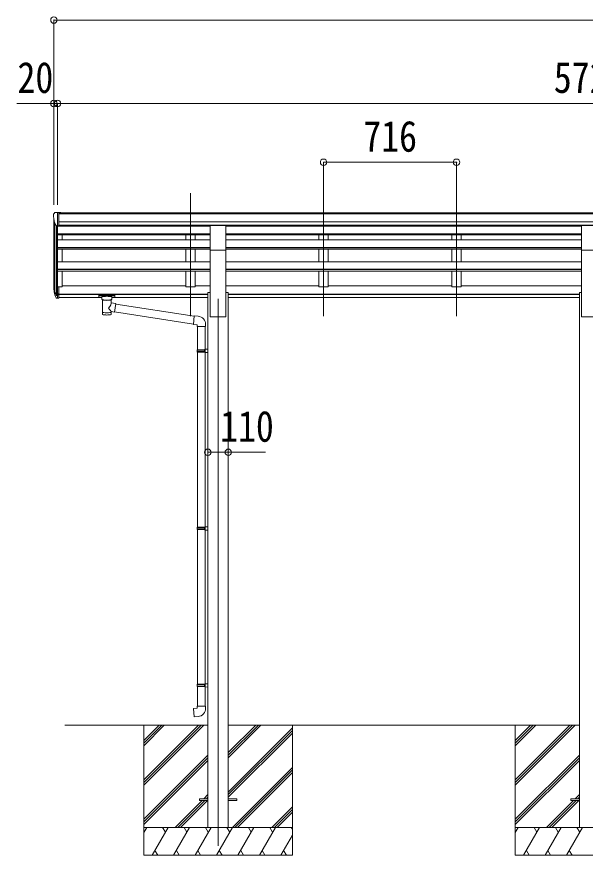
# Model space of a CAD drawing. Units: millimetres at full size, sheet at 1:35. Extents: x -9783 to 9892, y -6828 to 6752.
# Drawn here: x -3181 to -121, y -4213 to 303 of the extents above; entities that cross this region are included whole.
import ezdxf
from ezdxf.enums import TextEntityAlignment as Align

# ---------------------------------------------------------------- set-up
doc = ezdxf.new("R2010")
doc.units = ezdxf.units.MM
doc.header["$LTSCALE"] = 35
doc.header["$PDMODE"] = 32
doc.header["$PDSIZE"] = 35
for name, color, linetype, lineweight in [('0-0_0', 7, 'Continuous', 9), ('0-1_本体', 4, 'Continuous', 9), ('0-2_部品', 7, 'Continuous', 9), ('0-8_PARTS2', 2, 'Continuous', 9), ('0-A_寸法', 6, 'Continuous', 9)]:
    doc.layers.add(name, color=color, linetype=linetype, lineweight=lineweight)
doc.styles.add('ＭＳ ゴシック', font='')
doc.styles.get('ＭＳ ゴシック').set_extended_font_data('MS Gothic')

msp = doc.modelspace()

# ---------------------------------------------------------------- linework, layer by layer
at = {"layer": '0-0_0'}
for p, q in [((-2923.27, -3512.82), (-2152.27, -3512.82)), ((-2497.27, -3512.82), (-2497.27, -4212.82)), ((-2497.27, -3807), (-2203.09, -3512.82)), ((-2497.27, -3821.14), (-2188.94, -3512.82)), ((-2497.27, -3835.28), (-2174.8, -3512.82)), ((-2497.27, -3623.15), (-2386.93, -3512.82)), ((-2497.27, -3609.01), (-2401.08, -3512.82)), ((-2497.27, -3594.87), (-2415.22, -3512.82)), ((-2042.27, -3688.65), (-1866.43, -3512.82)), ((-2042.27, -3674.51), (-1880.58, -3512.82)), ((-2042.27, -3660.37), (-1894.72, -3512.82)), ((-2042.27, -3512.82), (-152.27, -3512.82)), ((-1697.27, -3512.82), (-1697.27, -4212.82)), ((-497.27, -3512.82), (-497.27, -4212.82)), ((-497.27, -3807), (-203.09, -3512.82)), ((-497.27, -3821.14), (-188.94, -3512.82)), ((-497.27, -3835.28), (-174.8, -3512.82)), ((-497.27, -3623.15), (-386.93, -3512.82)), ((-497.27, -3609.01), (-401.08, -3512.82)), ((-497.27, -3594.87), (-415.22, -3512.82)), ((-2042.27, -3872.5), (-1697.27, -3527.5)), ((-2042.27, -3886.64), (-1697.27, -3541.64)), ((-2042.27, -3900.78), (-1697.27, -3555.78)), ((-2497.27, -4019.13), (-2152.27, -3674.13)), ((-2497.27, -4033.27), (-2152.27, -3688.27)), ((-2497.27, -4047.41), (-2152.27, -3702.42)), ((-497.27, -4019.13), (-152.27, -3674.13)), ((-497.27, -4033.27), (-152.27, -3688.27)), ((-497.27, -4047.41), (-152.27, -3702.42)), ((-2020.46, -4062.82), (-1697.27, -3739.63)), ((-2006.31, -4062.82), (-1697.27, -3753.77)), ((-1992.17, -4062.82), (-1697.27, -3767.92)), ((-2328.82, -4062.82), (-2183.32, -3917.32)), ((-2314.68, -4062.82), (-2169.18, -3917.32)), ((-2300.54, -4062.82), (-2155.04, -3917.32)), ((-2174.32, -3908.32), (-2152.27, -3886.26)), ((-2160.18, -3908.32), (-2152.27, -3900.41)), ((-328.82, -4062.82), (-183.32, -3917.32)), ((-314.68, -4062.82), (-169.18, -3917.32)), ((-300.54, -4062.82), (-155.04, -3917.32)), ((-174.32, -3908.32), (-152.27, -3886.26)), ((-160.18, -3908.32), (-152.27, -3900.41)), ((-1808.32, -4062.82), (-1697.27, -3951.76)), ((-1794.18, -4062.82), (-1697.27, -3965.9)), ((-1780.04, -4062.82), (-1697.27, -3980.05)), ((-1697.27, -4062.82), (-2497.27, -4062.82)), ((-2497.27, -4090.32), (-2481.39, -4062.82)), ((-2452.52, -4212.82), (-2365.92, -4062.82)), ((-2380.92, -4088.8), (-2395.92, -4062.82)), ((-2337.05, -4212.82), (-2250.45, -4062.82)), ((-2265.45, -4088.8), (-2280.45, -4062.82)), ((-2221.58, -4212.82), (-2134.98, -4062.82)), ((-2149.98, -4088.8), (-2164.98, -4062.82)), ((-2106.11, -4212.82), (-2019.51, -4062.82)), ((-2034.51, -4088.8), (-2049.51, -4062.82)), ((-1990.64, -4212.82), (-1904.04, -4062.82)), ((-1919.04, -4088.8), (-1934.04, -4062.82)), ((-1875.17, -4212.82), (-1788.57, -4062.82)), ((-1818.57, -4062.82), (-1803.57, -4088.8)), ((-1703.1, -4062.82), (-1697.27, -4072.92)), ((302.73, -4062.82), (-497.27, -4062.82)), ((-497.27, -4090.32), (-481.39, -4062.82)), ((-452.52, -4212.82), (-365.92, -4062.82)), ((-380.92, -4088.8), (-395.92, -4062.82)), ((-337.05, -4212.82), (-250.45, -4062.82)), ((-265.45, -4088.8), (-280.45, -4062.82)), ((-221.58, -4212.82), (-134.98, -4062.82)), ((-149.98, -4088.8), (-164.98, -4062.82)), ((-1759.7, -4212.82), (-1697.27, -4104.68)), ((-2437.52, -4186.84), (-2422.52, -4212.82)), ((-2322.05, -4186.84), (-2307.05, -4212.82)), ((-2206.58, -4186.84), (-2191.58, -4212.82)), ((-2091.11, -4186.84), (-2076.11, -4212.82)), ((-1975.64, -4186.84), (-1960.64, -4212.82)), ((-1860.17, -4186.84), (-1845.17, -4212.82)), ((-1744.7, -4186.84), (-1729.7, -4212.82)), ((-437.52, -4186.84), (-422.52, -4212.82)), ((-322.05, -4186.84), (-307.05, -4212.82)), ((-206.58, -4186.84), (-191.58, -4212.82)), ((-2497.27, -4212.82), (-1697.27, -4212.82)), ((-497.27, -4212.82), (302.73, -4212.82))]:
    msp.add_line(p, q, dxfattribs=at)
at = {"layer": '0-1_本体'}
for p, q in [((-2954.77, -753.15), (2760.24, -753.15)), ((-2954.77, -758.5), (2760.24, -758.5)), ((-2981.26, -1153.56), (-2981.27, -789.31)), ((-2976.98, -808.11), (-2976.98, -1177.82)), ((-2954.77, -802.02), (2760.24, -802.03)), ((-2967.27, -823.47), (-2967.27, -1195.82)), ((-2961.27, -823.94), (-2961.27, -1151.39)), ((-2961.27, -824.58), (-2139.77, -824.58)), ((-2954.77, -819.69), (2760.24, -819.69)), ((-2139.77, -822.07), (-2954.77, -822.07)), ((-2270.27, -822.07), (-2270.27, -824.58)), ((-2220.27, -822.07), (-2220.27, -824.58)), ((-2054.77, -822.07), (-139.77, -822.07)), ((-2054.77, -824.58), (-139.77, -824.58)), ((-1554.27, -822.07), (-1554.27, -824.58)), ((-1504.27, -822.07), (-1504.27, -824.58)), ((-838.27, -822.07), (-838.27, -824.58)), ((-788.27, -822.07), (-788.27, -824.58)), ((-2961.27, -866.61), (-2139.77, -866.61)), ((-2961.27, -868.31), (-2139.77, -868.31)), ((-2961.27, -871.9), (-2139.77, -871.9)), ((-2961.27, -899), (-2139.77, -899)), ((-2936.27, -899), (-2936.27, -871.9)), ((-2270.27, -871.9), (-2270.27, -899)), ((-2220.27, -871.9), (-2220.27, -899)), ((-2054.77, -866.61), (-139.77, -866.61)), ((-2054.77, -868.31), (-139.77, -868.31)), ((-2054.77, -871.9), (-139.77, -871.9)), ((-2054.77, -899), (-139.77, -899)), ((-1554.27, -871.9), (-1554.27, -899)), ((-1504.27, -871.9), (-1504.27, -899)), ((-838.27, -871.9), (-838.27, -899)), ((-788.27, -871.9), (-788.27, -899)), ((-2961.27, -939.62), (-2139.77, -939.62)), ((-2961.27, -941.31), (-2139.77, -941.31)), ((-2961.27, -948.1), (-2139.77, -948.1)), ((-2936.26, -1017.48), (-2936.26, -948.1)), ((-2270.27, -948.1), (-2270.27, -1017.48)), ((-2220.27, -948.1), (-2220.27, -1017.48)), ((-2054.77, -939.62), (-139.77, -939.62)), ((-2054.77, -941.31), (-139.77, -941.31)), ((-2054.77, -948.1), (-139.77, -948.1)), ((-1554.27, -948.1), (-1554.27, -1017.48)), ((-1504.27, -948.1), (-1504.27, -1017.48)), ((-838.27, -948.1), (-838.27, -1017.48)), ((-788.27, -948.1), (-788.27, -1017.48)), ((-2139.77, -1312.82), (-2139.77, -954.82)), ((-2054.77, -1312.82), (-2054.77, -954.82)), ((-139.77, -1312.82), (-139.77, -954.82)), ((-2961.27, -1017.48), (-2139.77, -1017.48)), ((-2054.77, -1017.48), (-139.77, -1017.48)), ((-2961.27, -1056.62), (-2139.77, -1056.62)), ((-2961.27, -1058.29), (-2139.77, -1058.29)), ((-2961.27, -1067.93), (-2139.77, -1067.93)), ((-2936.26, -1152.22), (-2936.26, -1067.93)), ((-2270.27, -1067.93), (-2270.27, -1152.22)), ((-2054.77, -1056.62), (-139.77, -1056.62)), ((-2054.77, -1058.29), (-139.77, -1058.29)), ((-2054.77, -1067.93), (-139.77, -1067.93)), ((-1554.27, -1067.93), (-1554.27, -1152.22)), ((-838.27, -1067.93), (-838.27, -1152.22)), ((-2954.77, -1152.22), (-2936.26, -1152.22)), ((-2936.27, -1147), (-2270.27, -1147)), ((-2220.27, -1147), (-2139.77, -1147)), ((-2054.77, -1147), (-1554.27, -1147)), ((-1504.27, -1147), (-838.27, -1147)), ((-788.27, -1147), (-139.77, -1147)), ((-2954.77, -1191.3), (-2152.27, -1191.3)), ((-2954.77, -1192.68), (-2152.27, -1192.68)), ((-2954.77, -1209.86), (-2723.27, -1209.86)), ((-2669.27, -1209.86), (-2152.27, -1209.86)), ((-2152.27, -1182.82), (-2152.27, -4062.82)), ((-2152.27, -1182.82), (-2139.77, -1182.82)), ((-2054.77, -1182.82), (-2042.27, -1182.82)), ((-2042.27, -1182.82), (-2042.27, -4062.82)), ((-2042.27, -1191.3), (-152.27, -1191.3)), ((-2042.27, -1192.68), (-152.27, -1192.68)), ((-2042.27, -1209.86), (-152.27, -1209.86)), ((-152.27, -1182.82), (-152.27, -4062.82)), ((-152.27, -1182.82), (-139.77, -1182.82)), ((-2139.77, -1312.82), (-2054.77, -1312.82)), ((-139.77, -1312.82), (-54.77, -1312.82))]:
    msp.add_line(p, q, dxfattribs=at)
for points in [[(-2220.27, -1067.93), (-2220.27, -1152.22), (-2270.27, -1152.22)], [(-1504.27, -1067.93), (-1504.27, -1152.22), (-1554.27, -1152.22)], [(-788.27, -1067.93), (-788.27, -1152.22), (-838.27, -1152.22)]]:
    msp.add_lwpolyline(points, dxfattribs=at)
at = {"layer": '0-2_部品'}
for p, q in [((-2983.27, -760.33), (-2983.27, -760.96)), ((-2976.36, -751.53), (-2980.42, -757.33)), ((-2973.27, -750.96), (-2975.6, -751.1)), ((-2973.27, -750.96), (-2954.77, -750.96)), ((-2961.27, -823.94), (-2961.27, -750.96)), ((-2954.77, -750.96), (-2944.77, -751.05)), ((-2954.77, -822.94), (-2954.77, -750.96)), ((-2944.77, -753.15), (-2944.77, -751.05)), ((-2968.89, -822.13), (-2978.16, -806.06)), ((-2961.27, -823.94), (-2966.47, -823.62)), ((-2954.77, -822.94), (-2961.27, -822.94)), ((-2139.77, -820.83), (-2054.77, -820.83)), ((-2139.77, -954.98), (-2139.77, -820.83)), ((-2054.77, -954.98), (-2054.77, -820.83)), ((-139.77, -820.83), (-54.77, -820.83)), ((-139.77, -954.98), (-139.77, -820.83)), ((-2139.77, -954.98), (-2054.77, -954.98)), ((-139.77, -954.98), (-54.77, -954.98)), ((-2961.27, -1151.39), (-2961.27, -1213.27)), ((-2954.77, -1151.39), (-2961.27, -1151.39)), ((-2954.77, -1151.39), (-2954.77, -1212.45)), ((-2978.87, -1177.43), (-2968.71, -1196.6)), ((-2967.7, -1195.35), (-2977.45, -1176.93)), ((-2976.29, -1194.28), (-2968.71, -1211.77)), ((-2961.27, -1196.1), (-2966.4, -1196.1)), ((-2961.27, -1198.1), (-2966.11, -1198.1)), ((-2961.27, -1213.27), (-2966.11, -1213.27)), ((-2954.77, -1189.7), (-2961.27, -1189.7)), ((-2954.77, -1195.1), (-2961.27, -1195.1)), ((-2954.77, -1212.45), (-2961.27, -1212.45)), ((-2739.77, -1198.16), (-2739.77, -1208.92)), ((-2739.77, -1198.35), (-2739.77, -1199.9)), ((-2737.77, -1197.5), (-2654.77, -1197.5)), ((-2737.77, -1199.68), (-2654.77, -1199.68)), ((-2737.77, -1209.59), (-2723.27, -1209.59)), ((-2723.27, -1216.39), (-2723.27, -1206.12)), ((-2669.27, -1216.39), (-2669.27, -1206.12)), ((-2669.27, -1209.59), (-2654.77, -1209.59)), ((-2652.77, -1198.16), (-2652.77, -1208.92)), ((-2719.17, -1220.89), (-2719.18, -1301.19)), ((-2673.37, -1238.47), (-2673.37, -1220.88)), ((-2648.14, -1242.37), (-2673.37, -1238.46)), ((-2648.14, -1242.37), (-2655.16, -1287.63)), ((-2226.33, -1310.05), (-2648.48, -1244.56)), ((-2673.35, -1301.19), (-2673.37, -1284.56)), ((-2673.37, -1284.81), (-2655.16, -1287.63)), ((-2230, -1351.99), (-2654.92, -1286.06)), ((-2205.34, -1310.17), (-2226.18, -1308.35)), ((-2210.27, -1365.92), (-2164.27, -1365.92)), ((-2208.27, -1365.92), (-2208.27, -1490.74)), ((-2166.27, -1365.92), (-2166.27, -1488.18)), ((-2164.27, -1365.92), (-2164.27, -1355)), ((-2168.27, -1488.24), (-2152.27, -1487.77)), ((-2168.27, -1490.24), (-2168.27, -1488.24)), ((-2152.27, -1487.77), (-2152.27, -1505.71)), ((-2210.27, -1492.74), (-2209.27, -1490.74)), ((-2210.27, -1492.74), (-2166.27, -1492.74)), ((-2210.27, -1492.74), (-2210.27, -1500.74)), ((-2210.27, -1500.74), (-2166.27, -1500.74)), ((-2210.27, -1500.74), (-2209.27, -1502.74)), ((-2209.27, -1490.74), (-2166.27, -1490.74)), ((-2209.27, -1502.74), (-2166.27, -1502.74)), ((-2208.27, -1502.74), (-2208.27, -2446.93)), ((-2170.74, -1492.74), (-2171.17, -1490.74)), ((-2168.27, -1490.24), (-2166.27, -1490.24)), ((-2168.27, -1505.24), (-2168.27, -1503.24)), ((-2168.27, -1505.24), (-2152.27, -1505.71)), ((-2166.27, -1505.3), (-2166.27, -2444.37)), ((-2210.27, -2448.93), (-2209.27, -2446.93)), ((-2210.27, -2448.93), (-2166.27, -2448.93)), ((-2210.27, -2448.93), (-2210.27, -2456.93)), ((-2210.27, -2456.93), (-2166.27, -2456.93)), ((-2210.27, -2456.93), (-2209.27, -2458.93)), ((-2209.27, -2446.93), (-2166.27, -2446.93)), ((-2209.27, -2458.93), (-2166.27, -2458.93)), ((-2208.27, -2458.93), (-2208.27, -3292.09)), ((-2170.74, -2448.93), (-2171.17, -2446.93)), ((-2168.27, -2444.43), (-2152.27, -2443.96)), ((-2168.27, -2446.43), (-2168.27, -2444.43)), ((-2168.27, -2446.43), (-2166.27, -2446.43)), ((-2168.27, -2461.43), (-2168.27, -2459.43)), ((-2168.27, -2461.43), (-2152.27, -2461.9)), ((-2166.27, -2461.49), (-2166.27, -3289.53)), ((-2152.27, -2443.96), (-2152.27, -2461.9)), ((-2210.27, -3294.09), (-2209.27, -3292.09)), ((-2210.27, -3294.09), (-2166.27, -3294.09)), ((-2210.27, -3294.09), (-2210.27, -3302.09)), ((-2209.27, -3292.09), (-2166.27, -3292.09)), ((-2170.74, -3294.09), (-2171.17, -3292.09)), ((-2168.27, -3289.59), (-2152.27, -3289.12)), ((-2168.27, -3291.59), (-2168.27, -3289.59)), ((-2168.27, -3291.59), (-2166.27, -3291.59)), ((-2152.27, -3289.12), (-2152.27, -3307.06)), ((-2210.27, -3302.09), (-2166.27, -3302.09)), ((-2210.27, -3302.09), (-2209.27, -3304.09)), ((-2209.27, -3304.09), (-2166.27, -3304.09)), ((-2208.27, -3304.09), (-2208.27, -3410.23)), ((-2168.27, -3306.59), (-2168.27, -3304.59)), ((-2168.27, -3306.59), (-2152.27, -3307.06)), ((-2166.27, -3306.65), (-2166.27, -3410.23)), ((-2210.27, -3410.23), (-2164.27, -3410.23)), ((-2210.27, -3420.23), (-2210.27, -3410.23)), ((-2164.27, -3410.23), (-2164.27, -3421.14))]:
    msp.add_line(p, q, dxfattribs=at)
at = {"layer": '0-2_部品', "color": 4}
for p, q in [((-2197.27, -3908.32), (-2197.27, -3917.32)), ((-2152.27, -3908.32), (-2197.27, -3908.32)), ((-2152.27, -3917.32), (-2197.27, -3917.32)), ((-1997.27, -3908.32), (-2042.27, -3908.32)), ((-1997.27, -3917.32), (-2042.27, -3917.32)), ((-1997.27, -3908.32), (-1997.27, -3917.32)), ((-197.27, -3908.32), (-197.27, -3917.32)), ((-152.27, -3908.32), (-197.27, -3908.32)), ((-152.27, -3917.32), (-197.27, -3917.32))]:
    msp.add_line(p, q, dxfattribs=at)
at = {"layer": '0-2_部品'}
for points in [[(-2739.77, -1198.16), (-2739.73, -1197.97), (-2739.64, -1197.83), (-2739.55, -1197.74), (-2739.45, -1197.68), (-2739.32, -1197.63), (-2739.03, -1197.57), (-2738.54, -1197.52), (-2738, -1197.5), (-2737.77, -1197.5)], [(-2739.77, -1208.92), (-2739.73, -1209.12), (-2739.64, -1209.25), (-2739.55, -1209.35), (-2739.45, -1209.41), (-2739.32, -1209.45), (-2739.03, -1209.52), (-2738.54, -1209.56), (-2738, -1209.58), (-2737.77, -1209.59)], [(-2723.23, -1216.34), (-2723.25, -1216.69), (-2723, -1217.65), (-2722.48, -1218.53), (-2721.68, -1219.37), (-2720.57, -1220.17), (-2719.17, -1220.89)], [(-2673.37, -1220.88), (-2673.13, -1220.79), (-2671.78, -1220.05), (-2670.66, -1219.21), (-2669.91, -1218.34), (-2669.45, -1217.44), (-2669.27, -1216.56)], [(-2654.77, -1197.5), (-2654.41, -1197.5), (-2653.88, -1197.53), (-2653.43, -1197.58), (-2653.13, -1197.66), (-2652.96, -1197.76), (-2652.84, -1197.89), (-2652.77, -1198.07), (-2652.77, -1198.16)], [(-2654.77, -1209.59), (-2654.41, -1209.58), (-2653.88, -1209.56), (-2653.43, -1209.51), (-2653.13, -1209.43), (-2652.96, -1209.33), (-2652.84, -1209.19), (-2652.77, -1209.01), (-2652.77, -1208.92)], [(-2226.18, -1308.35), (-2230.19, -1354.18), (-2210.27, -1355.92), (-2210.27, -1365.92)], [(-2170.74, -1492.74), (-2170.74, -1500.74), (-2171.17, -1502.74)], [(-2168.27, -1503.24), (-2166.27, -1503.24), (-2166.27, -1490.24)], [(-2170.74, -2448.93), (-2170.74, -2456.93), (-2171.17, -2458.93)], [(-2168.27, -2459.43), (-2166.27, -2459.43), (-2166.27, -2446.43)], [(-2170.74, -3294.09), (-2170.74, -3302.09), (-2171.17, -3304.09)], [(-2168.27, -3304.59), (-2166.27, -3304.59), (-2166.27, -3291.59)], [(-2205.34, -3465.97), (-2226.18, -3467.79), (-2230.19, -3421.97), (-2210.27, -3420.23)]]:
    msp.add_lwpolyline(points, dxfattribs=at)
for centre, radius, start, end in [((-2980.27, -760.33), 3, 93, 180), ((-2781.27, -760.96), 202, 180, 192.90261), ((-2975.54, -752.1), 1, 93.5, 145), ((-2966.29, -820.63), 3, 210, 266.5), ((-2892.6, -1155.26), 89.07, 174.49576, 194.41188), ((-2893.32, -1150.98), 88.05, 177.22392, 197.21071), ((-2848.05, -1158.2), 133.22, 183.27987, 195.71302), ((-2966.11, -1195.1), 3, 210, 270), ((-2966.11, -1210.27), 3, 210, 270), ((-2966.4, -1194.6), 1.5, 210, 270), ((-2209.27, -1355), 45, 0, 85), ((-2209.27, -3421.14), 45, 275, 0)]:
    msp.add_arc(centre, radius, start, end, dxfattribs=at)
for centre, major_axis, ratio, start_param, end_param in [((-2737.77, -1199.9), (2, 0), 0.109601, 1.5707963, 3.1415927), ((-2696.27, -1206.12), (27, 0), 0.122176, 6.2831853, 9.424778), ((-2685.27, -1216.39), (16, 0), 0.361356, 6.2636979, 6.2831853), ((-2654.77, -1199.9), (2, 0), 0.109601, 0, 1.5707963), ((-2696.25, -1221.35), (-22.91, 0.42), 0.072511, 0.0008029, 1.5715993), ((-2696.25, -1222.97), (-22.91, 0.42), 0.072511, 0.0008029, 1.5715993), ((-2696.28, -1221.35), (22.92, 0.42), 0.07247, 4.71158, 6.2823764), ((-2696.28, -1222.97), (22.92, 0.42), 0.07247, 4.71158, 6.2823764), ((-2696.27, -1265.01), (-22.81, -26.62), 0.234429, 1.6855472, 3.1268519), ((-2696.27, -1301.19), (22.92, 0), 0.101955, 3.1415499, 6.2833984), ((-2696.27, -1288.75), (22.91, 0), 0.122865, 3.1415927, 6.2831853), ((-2693.71, -1262.36), (20.32, -22.25), 0.045535, 0.0389954, 1.3075346)]:
    msp.add_ellipse(centre, major_axis=major_axis, ratio=ratio, start_param=start_param, end_param=end_param, dxfattribs=at)
at = {"layer": '0-8_PARTS2'}
for p, q in [((-2245.27, -1310.48), (-2245.27, -647.95)), ((-1529.27, -1310.48), (-1529.27, -647.95)), ((-813.27, -1310.48), (-813.27, -647.95)), ((-2097.27, -1216.68), (-2097.27, -4162.82))]:
    msp.add_line(p, q, dxfattribs=at)
at = {"layer": '0-A_寸法'}
for p, q in [((-2981.27, 285.14), (-2981.27, -164.46)), ((-2981.27, 285.14), (8514.73, 285.14)), ((-2981.27, -164.46), (-3181.27, -164.46)), ((-2981.27, -164.46), (-2981.27, -710.08)), ((-2961.27, -164.46), (-2981.27, -164.46)), ((-2961.27, -164.46), (-2961.27, -710.08)), ((-2961.27, -164.46), (2766.73, -164.46)), ((-2961.27, -164.46), (-2961.27, -710.08)), ((-1529.27, -481.08), (-1529.27, -710.08)), ((-1529.27, -481.08), (-813.27, -481.08)), ((-813.27, -481.08), (-813.27, -710.08)), ((-2152.27, -2043), (-2042.27, -2043)), ((-2042.27, -2043), (-1842.27, -2043))]:
    msp.add_line(p, q, dxfattribs=at)
for p in [(-2981.27, 285.14), (-2981.27, -164.46), (-2961.27, -164.46), (-1529.27, -481.08), (-813.27, -481.08), (-2152.27, -2043), (-2042.27, -2043)]:
    msp.add_point(p, dxfattribs=at)

# ---------------------------------------------------------------- texts
at = {"layer": '0-A_寸法', "color": 7, "style": 'ＭＳ ゴシック', "width": 0.85}
for s, p in [('20', (-3177.52, -157.46)), ('5728', (-289.77, -157.46)), ('716', (-1315.64, -474.08)), ('110', (-2086.64, -2036))]:
    msp.add_text(s, height=166.8, dxfattribs=at).set_placement(p, align=Align.BOTTOM_LEFT)

doc.saveas('drawing.dxf')
